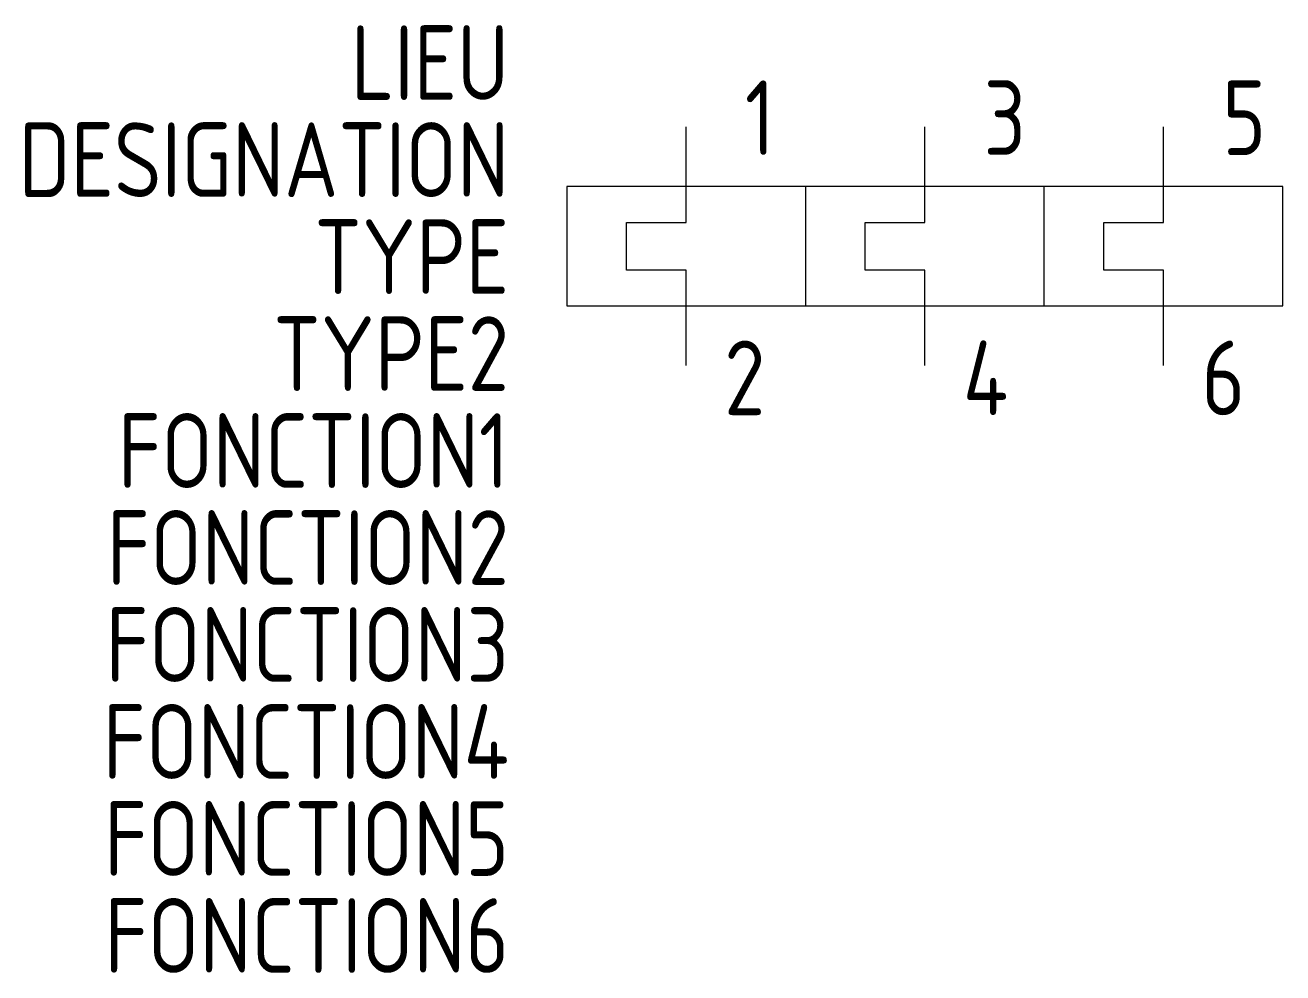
# Model space of a CAD drawing. Extents: x -1606.8 to -1564.6, y -907.9 to -876.2.
import ezdxf
from ezdxf.enums import TextEntityAlignment as Align

# ---------------------------------------------------------------- set-up
doc = ezdxf.new("R2010")
doc.units = 0
for name, color, linetype in [('SYMB_FIL', 3, 'CONTINUOUS'), ('SYMB_TXT_CONTACT', 2, 'CONTINUOUS'), ('SYMB_TXT_NOM', 3, 'CONTINUOUS')]:
    doc.layers.add(name, color=color, linetype=linetype)
doc.styles.add('NET2_5', font='isocp.shx', dxfattribs={"width": 0.9, "height": 2.5})

msp = doc.modelspace()

# ---------------------------------------------------------------- linework, layer by layer
at = {"layer": 'SYMB_FIL'}
for p, q in [((-1584.634, -882.793), (-1584.634, -879.593)), ((-1576.634, -882.793), (-1576.634, -879.593)), ((-1568.634, -882.793), (-1568.634, -879.593)), ((-1580.634, -881.593), (-1580.634, -885.593)), ((-1572.634, -885.593), (-1572.634, -881.593)), ((-1564.634, -885.593), (-1564.634, -881.593)), ((-1586.634, -884.393), (-1586.634, -882.793)), ((-1586.634, -882.793), (-1584.634, -882.793)), ((-1578.634, -882.793), (-1576.634, -882.793)), ((-1578.634, -884.393), (-1578.634, -882.793)), ((-1570.634, -882.793), (-1568.634, -882.793)), ((-1570.634, -884.393), (-1570.634, -882.793)), ((-1584.634, -884.393), (-1586.634, -884.393)), ((-1584.634, -887.593), (-1584.634, -884.393)), ((-1576.634, -884.393), (-1578.634, -884.393)), ((-1576.634, -887.593), (-1576.634, -884.393)), ((-1568.634, -884.393), (-1570.634, -884.393)), ((-1568.634, -887.593), (-1568.634, -884.393)), ((-1588.634, -885.593), (-1564.634, -885.593))]:
    msp.add_line(p, q, dxfattribs=at)
msp.add_lwpolyline([(-1588.634, -885.593), (-1564.634, -885.593), (-1564.634, -881.593), (-1588.634, -881.593)], close=True, dxfattribs=at)

# ---------------------------------------------------------------- texts
at = {"layer": 'SYMB_TXT_CONTACT', "style": 'NET2_5', "width": 0.9, "flags": 8}
for tag, p, s in [('1', (-1582.664, -880.537), '1'), ('3', (-1574.664, -880.537), '3'), ('5', (-1566.664, -880.537), '5'), ('2', (-1583.359, -889.255), '2'), ('4', (-1575.359, -889.255), '4'), ('6', (-1567.359, -889.255), '6')]:
    msp.add_attdef(tag, p, s, height=2.5, dxfattribs=at)
at = {"layer": 'SYMB_TXT_NOM', "style": 'NET2_5', "width": 0.9, "flags": 8}
for tag, text, p in [('LIEU', '', (-1590.569, -878.693)), ('DESIGNATION', 'K?', (-1590.569, -881.943)), ('TYPE', '-', (-1590.569, -885.193)), ('TYPE2', '-', (-1590.569, -888.443)), ('FONCTION1', '', (-1590.569, -891.693)), ('FONCTION2', '', (-1590.569, -894.943)), ('FONCTION3', '', (-1590.569, -898.193)), ('FONCTION4', '', (-1590.569, -901.443)), ('FONCTION5', '', (-1590.569, -904.693)), ('FONCTION6', '', (-1590.569, -907.943))]:
    msp.add_attdef(tag, text=text, height=2.5, dxfattribs=at).set_placement(p, align=Align.RIGHT)

doc.saveas('drawing.dxf')
